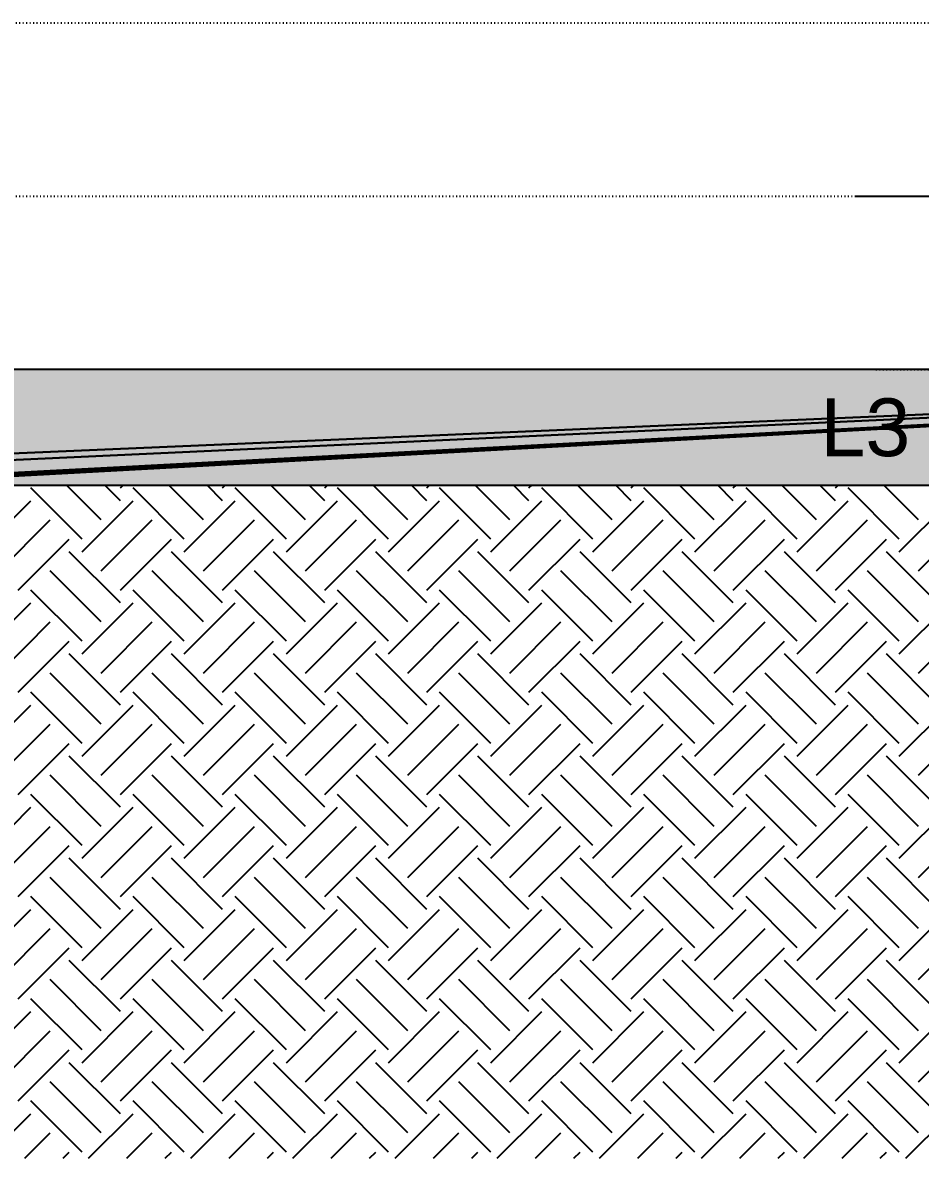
# Model space of a CAD drawing. Extents: x 37185 to 43130, y -8131 to -3926.
# Drawn here: x 40694.9 to 40798.5, y -5183.8 to -5052.9 of the extents above; entities that cross this region are included whole.
import ezdxf

# ---------------------------------------------------------------- set-up
doc = ezdxf.new("R2010")
doc.units = 0
doc.header["$MEASUREMENT"] = 0
doc.linetypes.add('ESTILO_TQS_0002', pattern=[0.4, 0.1, -0.3])
for name, color, linetype in [('47', 15, 'CONTINUOUS'), ('52', 3, 'CONTINUOUS'), ('67', 7, 'CONTINUOUS'), ('74', 2, 'CONTINUOUS'), ('75', 9, 'CONTINUOUS'), ('96', 252, 'CONTINUOUS')]:
    doc.layers.add(name, color=color, linetype=linetype)
doc.styles.add('TQS_ARIAL', font='arial.ttf')

msp = doc.modelspace()

# ---------------------------------------------------------------- linework, layer by layer
at = {"layer": '47', "linetype": 'Continuous'}
for p, q in [((40701.79, -5112.42), (40695.9, -5106.52)), ((40704, -5110.21), (40700, -5106.21)), ((40706.21, -5108), (40704.42, -5106.21)), ((40706.21, -5106.52), (40706.53, -5106.21)), ((40713.58, -5112.42), (40707.68, -5106.52)), ((40715.79, -5110.21), (40711.79, -5106.21)), ((40718, -5108), (40716.21, -5106.21)), ((40718, -5106.52), (40718.31, -5106.21)), ((40725.36, -5112.42), (40719.47, -5106.52)), ((40727.57, -5110.21), (40723.57, -5106.21)), ((40729.78, -5108), (40727.99, -5106.21)), ((40729.78, -5106.52), (40730.1, -5106.21)), ((40737.15, -5112.42), (40731.25, -5106.52)), ((40739.36, -5110.21), (40735.36, -5106.21)), ((40741.57, -5108), (40739.78, -5106.21)), ((40741.57, -5106.52), (40741.88, -5106.21)), ((40748.93, -5112.42), (40743.04, -5106.52)), ((40751.14, -5110.21), (40747.14, -5106.21)), ((40753.35, -5108), (40751.56, -5106.21)), ((40753.35, -5106.52), (40753.67, -5106.21)), ((40760.72, -5112.42), (40754.82, -5106.52)), ((40762.93, -5110.21), (40758.93, -5106.21)), ((40765.14, -5108), (40763.35, -5106.21)), ((40765.14, -5106.52), (40765.45, -5106.21)), ((40772.5, -5112.42), (40766.61, -5106.52)), ((40774.71, -5110.21), (40770.71, -5106.21)), ((40776.92, -5108), (40775.13, -5106.21)), ((40776.92, -5106.52), (40777.24, -5106.21)), ((40784.29, -5112.42), (40778.39, -5106.52)), ((40786.5, -5110.21), (40782.5, -5106.21)), ((40788.71, -5108), (40786.92, -5106.21)), ((40788.71, -5106.52), (40789.02, -5106.21)), ((40796.07, -5112.42), (40790.18, -5106.52)), ((40798.28, -5110.21), (40794.28, -5106.21)), ((40690.01, -5113.89), (40695.9, -5108)), ((40701.79, -5113.89), (40707.68, -5108)), ((40713.58, -5113.89), (40719.47, -5108)), ((40725.36, -5113.89), (40731.25, -5108)), ((40737.15, -5113.89), (40743.04, -5108)), ((40748.93, -5113.89), (40754.82, -5108)), ((40760.72, -5113.89), (40766.61, -5108)), ((40772.5, -5113.89), (40778.39, -5108)), ((40784.29, -5113.89), (40790.18, -5108)), ((40796.07, -5113.89), (40801.97, -5108)), ((40692.22, -5116.1), (40698.11, -5110.21)), ((40704, -5116.1), (40709.89, -5110.21)), ((40715.79, -5116.1), (40721.68, -5110.21)), ((40727.57, -5116.1), (40733.46, -5110.21)), ((40739.36, -5116.1), (40745.25, -5110.21)), ((40751.14, -5116.1), (40757.03, -5110.21)), ((40762.93, -5116.1), (40768.82, -5110.21)), ((40774.71, -5116.1), (40780.6, -5110.21)), ((40786.5, -5116.1), (40792.39, -5110.21)), ((40798.28, -5116.1), (40804.17, -5110.21)), ((40694.43, -5118.31), (40700.32, -5112.42)), ((40706.21, -5118.31), (40712.1, -5112.42)), ((40718, -5118.31), (40723.89, -5112.42)), ((40729.78, -5118.31), (40735.67, -5112.42)), ((40741.57, -5118.31), (40747.46, -5112.42)), ((40753.35, -5118.31), (40759.24, -5112.42)), ((40765.14, -5118.31), (40771.03, -5112.42)), ((40776.92, -5118.31), (40782.81, -5112.42)), ((40788.71, -5118.31), (40794.6, -5112.42)), ((40706.21, -5119.78), (40700.32, -5113.89)), ((40718, -5119.78), (40712.1, -5113.89)), ((40729.78, -5119.78), (40723.89, -5113.89)), ((40741.57, -5119.78), (40735.67, -5113.89)), ((40753.35, -5119.78), (40747.46, -5113.89)), ((40765.14, -5119.78), (40759.24, -5113.89)), ((40776.92, -5119.78), (40771.03, -5113.89)), ((40788.71, -5119.78), (40782.81, -5113.89)), ((40800.49, -5119.78), (40794.6, -5113.89)), ((40704, -5121.99), (40698.11, -5116.1)), ((40715.79, -5121.99), (40709.89, -5116.1)), ((40727.57, -5121.99), (40721.68, -5116.1)), ((40739.36, -5121.99), (40733.46, -5116.1)), ((40751.14, -5121.99), (40745.25, -5116.1)), ((40762.93, -5121.99), (40757.03, -5116.1)), ((40774.71, -5121.99), (40768.82, -5116.1)), ((40786.5, -5121.99), (40780.6, -5116.1)), ((40798.28, -5121.99), (40792.39, -5116.1)), ((40701.79, -5124.2), (40695.9, -5118.31)), ((40713.58, -5124.2), (40707.68, -5118.31)), ((40725.36, -5124.2), (40719.47, -5118.31)), ((40737.15, -5124.2), (40731.25, -5118.31)), ((40748.93, -5124.2), (40743.04, -5118.31)), ((40760.72, -5124.2), (40754.82, -5118.31)), ((40772.5, -5124.2), (40766.61, -5118.31)), ((40784.29, -5124.2), (40778.39, -5118.31)), ((40796.07, -5124.2), (40790.18, -5118.31)), ((40690.01, -5125.67), (40695.9, -5119.78)), ((40701.79, -5125.67), (40707.68, -5119.78)), ((40713.58, -5125.67), (40719.47, -5119.78)), ((40725.36, -5125.67), (40731.25, -5119.78)), ((40737.15, -5125.67), (40743.04, -5119.78)), ((40748.93, -5125.67), (40754.82, -5119.78)), ((40760.72, -5125.67), (40766.61, -5119.78)), ((40772.5, -5125.67), (40778.39, -5119.78)), ((40784.29, -5125.67), (40790.18, -5119.78)), ((40796.07, -5125.67), (40801.97, -5119.78)), ((40692.22, -5127.88), (40698.11, -5121.99)), ((40704, -5127.88), (40709.89, -5121.99)), ((40715.79, -5127.88), (40721.68, -5121.99)), ((40727.57, -5127.88), (40733.46, -5121.99)), ((40739.36, -5127.88), (40745.25, -5121.99)), ((40751.14, -5127.88), (40757.03, -5121.99)), ((40762.93, -5127.88), (40768.82, -5121.99)), ((40774.71, -5127.88), (40780.6, -5121.99)), ((40786.5, -5127.88), (40792.39, -5121.99)), ((40798.28, -5127.88), (40804.17, -5121.99)), ((40694.43, -5130.09), (40700.32, -5124.2)), ((40706.21, -5130.09), (40712.1, -5124.2)), ((40718, -5130.09), (40723.89, -5124.2)), ((40729.78, -5130.09), (40735.67, -5124.2)), ((40741.57, -5130.09), (40747.46, -5124.2)), ((40753.35, -5130.09), (40759.24, -5124.2)), ((40765.14, -5130.09), (40771.03, -5124.2)), ((40776.92, -5130.09), (40782.81, -5124.2)), ((40788.71, -5130.09), (40794.6, -5124.2)), ((40706.21, -5131.57), (40700.32, -5125.67)), ((40718, -5131.57), (40712.1, -5125.67)), ((40729.78, -5131.57), (40723.89, -5125.67)), ((40741.57, -5131.57), (40735.67, -5125.67)), ((40753.35, -5131.57), (40747.46, -5125.67)), ((40765.14, -5131.57), (40759.24, -5125.67)), ((40776.92, -5131.57), (40771.03, -5125.67)), ((40788.71, -5131.57), (40782.81, -5125.67)), ((40800.49, -5131.57), (40794.6, -5125.67)), ((40704, -5133.78), (40698.11, -5127.88)), ((40715.79, -5133.78), (40709.89, -5127.88)), ((40727.57, -5133.78), (40721.68, -5127.88)), ((40739.36, -5133.78), (40733.46, -5127.88)), ((40751.14, -5133.78), (40745.25, -5127.88)), ((40762.93, -5133.78), (40757.03, -5127.88)), ((40774.71, -5133.78), (40768.82, -5127.88)), ((40786.5, -5133.78), (40780.6, -5127.88)), ((40798.28, -5133.78), (40792.39, -5127.88)), ((40701.79, -5135.99), (40695.9, -5130.09)), ((40713.58, -5135.99), (40707.68, -5130.09)), ((40725.36, -5135.99), (40719.47, -5130.09)), ((40737.15, -5135.99), (40731.25, -5130.09)), ((40748.93, -5135.99), (40743.04, -5130.09)), ((40760.72, -5135.99), (40754.82, -5130.09)), ((40772.5, -5135.99), (40766.61, -5130.09)), ((40784.29, -5135.99), (40778.39, -5130.09)), ((40796.07, -5135.99), (40790.18, -5130.09)), ((40693.65, -5133.82), (40695.9, -5131.57)), ((40701.79, -5137.46), (40707.68, -5131.57)), ((40713.58, -5137.46), (40719.47, -5131.57)), ((40725.36, -5137.46), (40731.25, -5131.57)), ((40737.15, -5137.46), (40743.04, -5131.57)), ((40748.93, -5137.46), (40754.82, -5131.57)), ((40760.72, -5137.46), (40766.61, -5131.57)), ((40772.5, -5137.46), (40778.39, -5131.57)), ((40784.29, -5137.46), (40790.18, -5131.57)), ((40796.07, -5137.46), (40801.97, -5131.57)), ((40693.65, -5138.23), (40698.11, -5133.78)), ((40704, -5139.67), (40709.89, -5133.78)), ((40715.79, -5139.67), (40721.68, -5133.78)), ((40727.57, -5139.67), (40733.46, -5133.78)), ((40739.36, -5139.67), (40745.25, -5133.78)), ((40751.14, -5139.67), (40757.03, -5133.78)), ((40762.93, -5139.67), (40768.82, -5133.78)), ((40774.71, -5139.67), (40780.6, -5133.78)), ((40786.5, -5139.67), (40792.39, -5133.78)), ((40798.28, -5139.67), (40804.17, -5133.78)), ((40694.43, -5141.88), (40700.32, -5135.99)), ((40706.21, -5141.88), (40712.1, -5135.99)), ((40718, -5141.88), (40723.89, -5135.99)), ((40729.78, -5141.88), (40735.67, -5135.99)), ((40741.57, -5141.88), (40747.46, -5135.99)), ((40753.35, -5141.88), (40759.24, -5135.99)), ((40765.14, -5141.88), (40771.03, -5135.99)), ((40776.92, -5141.88), (40782.81, -5135.99)), ((40788.71, -5141.88), (40794.6, -5135.99)), ((40706.21, -5143.35), (40700.32, -5137.46)), ((40718, -5143.35), (40712.1, -5137.46)), ((40729.78, -5143.35), (40723.89, -5137.46)), ((40741.57, -5143.35), (40735.67, -5137.46)), ((40753.35, -5143.35), (40747.46, -5137.46)), ((40765.14, -5143.35), (40759.24, -5137.46)), ((40776.92, -5143.35), (40771.03, -5137.46)), ((40788.71, -5143.35), (40782.81, -5137.46)), ((40800.49, -5143.35), (40794.6, -5137.46)), ((40704, -5145.56), (40698.11, -5139.67)), ((40715.79, -5145.56), (40709.89, -5139.67)), ((40727.57, -5145.56), (40721.68, -5139.67)), ((40739.36, -5145.56), (40733.46, -5139.67)), ((40751.14, -5145.56), (40745.25, -5139.67)), ((40762.93, -5145.56), (40757.03, -5139.67)), ((40774.71, -5145.56), (40768.82, -5139.67)), ((40786.5, -5145.56), (40780.6, -5139.67)), ((40798.28, -5145.56), (40792.39, -5139.67)), ((40701.79, -5147.77), (40695.9, -5141.88)), ((40713.58, -5147.77), (40707.68, -5141.88)), ((40725.36, -5147.77), (40719.47, -5141.88)), ((40737.15, -5147.77), (40731.25, -5141.88)), ((40748.93, -5147.77), (40743.04, -5141.88)), ((40760.72, -5147.77), (40754.82, -5141.88)), ((40772.5, -5147.77), (40766.61, -5141.88)), ((40784.29, -5147.77), (40778.39, -5141.88)), ((40796.07, -5147.77), (40790.18, -5141.88)), ((40693.65, -5145.6), (40695.9, -5143.35)), ((40701.79, -5149.24), (40707.68, -5143.35)), ((40713.58, -5149.24), (40719.47, -5143.35)), ((40725.36, -5149.24), (40731.25, -5143.35)), ((40737.15, -5149.24), (40743.04, -5143.35)), ((40748.93, -5149.24), (40754.82, -5143.35)), ((40760.72, -5149.24), (40766.61, -5143.35)), ((40772.5, -5149.24), (40778.39, -5143.35)), ((40784.29, -5149.24), (40790.18, -5143.35)), ((40796.07, -5149.24), (40801.97, -5143.35)), ((40693.65, -5150.02), (40698.11, -5145.56)), ((40704, -5151.45), (40709.89, -5145.56)), ((40715.79, -5151.45), (40721.68, -5145.56)), ((40727.57, -5151.45), (40733.46, -5145.56)), ((40739.36, -5151.45), (40745.25, -5145.56)), ((40751.14, -5151.45), (40757.03, -5145.56)), ((40762.93, -5151.45), (40768.82, -5145.56)), ((40774.71, -5151.45), (40780.6, -5145.56)), ((40786.5, -5151.45), (40792.39, -5145.56)), ((40694.43, -5153.66), (40700.32, -5147.77)), ((40706.21, -5153.66), (40712.1, -5147.77)), ((40718, -5153.66), (40723.89, -5147.77)), ((40729.78, -5153.66), (40735.67, -5147.77)), ((40741.57, -5153.66), (40747.46, -5147.77)), ((40753.35, -5153.66), (40759.24, -5147.77)), ((40765.14, -5153.66), (40771.03, -5147.77)), ((40776.92, -5153.66), (40782.81, -5147.77)), ((40788.71, -5153.66), (40794.6, -5147.77)), ((40798.28, -5151.45), (40801.38, -5148.35)), ((40706.21, -5155.14), (40700.32, -5149.24)), ((40718, -5155.14), (40712.1, -5149.24)), ((40729.78, -5155.14), (40723.89, -5149.24)), ((40741.57, -5155.14), (40735.67, -5149.24)), ((40753.35, -5155.14), (40747.46, -5149.24)), ((40765.14, -5155.14), (40759.24, -5149.24)), ((40776.92, -5155.14), (40771.03, -5149.24)), ((40788.71, -5155.14), (40782.81, -5149.24)), ((40800.49, -5155.14), (40794.6, -5149.24)), ((40704, -5157.35), (40698.11, -5151.45)), ((40715.79, -5157.35), (40709.89, -5151.45)), ((40727.57, -5157.35), (40721.68, -5151.45)), ((40739.36, -5157.35), (40733.46, -5151.45)), ((40751.14, -5157.35), (40745.25, -5151.45)), ((40762.93, -5157.35), (40757.03, -5151.45)), ((40774.71, -5157.35), (40768.82, -5151.45)), ((40786.5, -5157.35), (40780.6, -5151.45)), ((40798.28, -5157.35), (40792.39, -5151.45)), ((40701.79, -5159.56), (40695.9, -5153.66)), ((40713.58, -5159.56), (40707.68, -5153.66)), ((40725.36, -5159.56), (40719.47, -5153.66)), ((40737.15, -5159.56), (40731.25, -5153.66)), ((40748.93, -5159.56), (40743.04, -5153.66)), ((40760.72, -5159.56), (40754.82, -5153.66)), ((40772.5, -5159.56), (40766.61, -5153.66)), ((40784.29, -5159.56), (40778.39, -5153.66)), ((40796.07, -5159.56), (40790.18, -5153.66)), ((40690.01, -5161.03), (40695.9, -5155.14)), ((40701.79, -5161.03), (40707.68, -5155.14)), ((40713.58, -5161.03), (40719.47, -5155.14)), ((40725.36, -5161.03), (40731.25, -5155.14)), ((40737.15, -5161.03), (40743.04, -5155.14)), ((40748.93, -5161.03), (40754.82, -5155.14)), ((40760.72, -5161.03), (40766.61, -5155.14)), ((40772.5, -5161.03), (40778.39, -5155.14)), ((40784.29, -5161.03), (40790.18, -5155.14)), ((40796.07, -5161.03), (40801.38, -5155.72)), ((40692.22, -5163.24), (40698.11, -5157.35)), ((40704, -5163.24), (40709.89, -5157.35)), ((40715.79, -5163.24), (40721.68, -5157.35)), ((40727.57, -5163.24), (40733.46, -5157.35)), ((40739.36, -5163.24), (40745.25, -5157.35)), ((40751.14, -5163.24), (40757.03, -5157.35)), ((40762.93, -5163.24), (40768.82, -5157.35)), ((40774.71, -5163.24), (40780.6, -5157.35)), ((40786.5, -5163.24), (40792.39, -5157.35)), ((40694.43, -5165.45), (40700.32, -5159.56)), ((40706.21, -5165.45), (40712.1, -5159.56)), ((40718, -5165.45), (40723.89, -5159.56)), ((40729.78, -5165.45), (40735.67, -5159.56)), ((40741.57, -5165.45), (40747.46, -5159.56)), ((40753.35, -5165.45), (40759.24, -5159.56)), ((40765.14, -5165.45), (40771.03, -5159.56)), ((40776.92, -5165.45), (40782.81, -5159.56)), ((40788.71, -5165.45), (40794.6, -5159.56)), ((40798.28, -5163.24), (40801.38, -5160.14)), ((40706.21, -5166.92), (40700.32, -5161.03)), ((40718, -5166.92), (40712.1, -5161.03)), ((40729.78, -5166.92), (40723.89, -5161.03)), ((40741.57, -5166.92), (40735.67, -5161.03)), ((40753.35, -5166.92), (40747.46, -5161.03)), ((40765.14, -5166.92), (40759.24, -5161.03)), ((40776.92, -5166.92), (40771.03, -5161.03)), ((40788.71, -5166.92), (40782.81, -5161.03)), ((40800.49, -5166.92), (40794.6, -5161.03)), ((40704, -5169.13), (40698.11, -5163.24)), ((40715.79, -5169.13), (40709.89, -5163.24)), ((40727.57, -5169.13), (40721.68, -5163.24)), ((40739.36, -5169.13), (40733.46, -5163.24)), ((40751.14, -5169.13), (40745.25, -5163.24)), ((40762.93, -5169.13), (40757.03, -5163.24)), ((40774.71, -5169.13), (40768.82, -5163.24)), ((40786.5, -5169.13), (40780.6, -5163.24)), ((40798.28, -5169.13), (40792.39, -5163.24)), ((40701.79, -5171.34), (40695.9, -5165.45)), ((40713.58, -5171.34), (40707.68, -5165.45)), ((40725.36, -5171.34), (40719.47, -5165.45)), ((40737.15, -5171.34), (40731.25, -5165.45)), ((40748.93, -5171.34), (40743.04, -5165.45)), ((40760.72, -5171.34), (40754.82, -5165.45)), ((40772.5, -5171.34), (40766.61, -5165.45)), ((40784.29, -5171.34), (40778.39, -5165.45)), ((40796.07, -5171.34), (40790.18, -5165.45)), ((40690.01, -5172.82), (40695.9, -5166.92)), ((40701.79, -5172.82), (40707.68, -5166.92)), ((40713.58, -5172.82), (40719.47, -5166.92)), ((40725.36, -5172.82), (40731.25, -5166.92)), ((40737.15, -5172.82), (40743.04, -5166.92)), ((40748.93, -5172.82), (40754.82, -5166.92)), ((40760.72, -5172.82), (40766.61, -5166.92)), ((40772.5, -5172.82), (40778.39, -5166.92)), ((40784.29, -5172.82), (40790.18, -5166.92)), ((40796.07, -5172.82), (40801.97, -5166.92)), ((40692.22, -5175.02), (40698.11, -5169.13)), ((40704, -5175.02), (40709.89, -5169.13)), ((40715.79, -5175.02), (40721.68, -5169.13)), ((40727.57, -5175.02), (40733.46, -5169.13)), ((40739.36, -5175.02), (40745.25, -5169.13)), ((40751.14, -5175.02), (40757.03, -5169.13)), ((40762.93, -5175.02), (40768.82, -5169.13)), ((40774.71, -5175.02), (40780.6, -5169.13)), ((40786.5, -5175.02), (40792.39, -5169.13)), ((40798.28, -5175.02), (40804.17, -5169.13)), ((40694.43, -5177.23), (40700.32, -5171.34)), ((40706.21, -5177.23), (40712.1, -5171.34)), ((40718, -5177.23), (40723.89, -5171.34)), ((40729.78, -5177.23), (40735.67, -5171.34)), ((40741.57, -5177.23), (40747.46, -5171.34)), ((40753.35, -5177.23), (40759.24, -5171.34)), ((40765.14, -5177.23), (40771.03, -5171.34)), ((40776.92, -5177.23), (40782.81, -5171.34)), ((40788.71, -5177.23), (40794.6, -5171.34)), ((40706.21, -5178.71), (40700.32, -5172.82)), ((40718, -5178.71), (40712.1, -5172.82)), ((40729.78, -5178.71), (40723.89, -5172.82)), ((40741.57, -5178.71), (40735.67, -5172.82)), ((40753.35, -5178.71), (40747.46, -5172.82)), ((40765.14, -5178.71), (40759.24, -5172.82)), ((40776.92, -5178.71), (40771.03, -5172.82)), ((40788.71, -5178.71), (40782.81, -5172.82)), ((40800.49, -5178.71), (40794.6, -5172.82)), ((40704, -5180.92), (40698.11, -5175.02)), ((40715.79, -5180.92), (40709.89, -5175.02)), ((40727.57, -5180.92), (40721.68, -5175.02)), ((40739.36, -5180.92), (40733.46, -5175.02)), ((40751.14, -5180.92), (40745.25, -5175.02)), ((40762.93, -5180.92), (40757.03, -5175.02)), ((40774.71, -5180.92), (40768.82, -5175.02)), ((40786.5, -5180.92), (40780.6, -5175.02)), ((40798.28, -5180.92), (40792.39, -5175.02)), ((40701.79, -5183.13), (40695.9, -5177.23)), ((40713.58, -5183.13), (40707.68, -5177.23)), ((40725.36, -5183.13), (40719.47, -5177.23)), ((40737.15, -5183.13), (40731.25, -5177.23)), ((40748.93, -5183.13), (40743.04, -5177.23)), ((40760.72, -5183.13), (40754.82, -5177.23)), ((40772.5, -5183.13), (40766.61, -5177.23)), ((40784.29, -5183.13), (40778.39, -5177.23)), ((40796.07, -5183.13), (40790.18, -5177.23)), ((40690.76, -5183.85), (40695.9, -5178.71)), ((40702.55, -5183.85), (40707.68, -5178.71)), ((40714.33, -5183.85), (40719.47, -5178.71)), ((40726.12, -5183.85), (40731.25, -5178.71)), ((40737.9, -5183.85), (40743.04, -5178.71)), ((40749.69, -5183.85), (40754.82, -5178.71)), ((40761.47, -5183.85), (40766.61, -5178.71)), ((40773.26, -5183.85), (40778.39, -5178.71)), ((40785.04, -5183.85), (40790.18, -5178.71)), ((40796.83, -5183.85), (40801.97, -5178.71)), ((40695.18, -5183.85), (40698.11, -5180.92)), ((40706.97, -5183.85), (40709.89, -5180.92)), ((40718.75, -5183.85), (40721.68, -5180.92)), ((40730.54, -5183.85), (40733.46, -5180.92)), ((40742.32, -5183.85), (40745.25, -5180.92)), ((40754.11, -5183.85), (40757.03, -5180.92)), ((40765.89, -5183.85), (40768.82, -5180.92)), ((40777.68, -5183.85), (40780.6, -5180.92)), ((40789.46, -5183.85), (40792.39, -5180.92)), ((40695.14, -5183.85), (40695.14, -5183.85)), ((40699.56, -5183.85), (40699.56, -5183.85)), ((40699.6, -5183.85), (40700.32, -5183.13)), ((40702.51, -5183.85), (40702.51, -5183.85)), ((40706.93, -5183.85), (40706.93, -5183.85)), ((40711.35, -5183.85), (40711.35, -5183.85)), ((40711.38, -5183.85), (40712.1, -5183.13)), ((40714.3, -5183.85), (40714.3, -5183.85)), ((40718.71, -5183.85), (40718.71, -5183.85)), ((40723.13, -5183.85), (40723.13, -5183.85)), ((40723.17, -5183.85), (40723.89, -5183.13)), ((40726.08, -5183.85), (40726.08, -5183.85)), ((40730.5, -5183.85), (40730.5, -5183.85)), ((40734.92, -5183.85), (40734.92, -5183.85)), ((40734.96, -5183.85), (40735.67, -5183.13)), ((40737.87, -5183.85), (40737.87, -5183.85)), ((40742.29, -5183.85), (40742.29, -5183.85)), ((40746.7, -5183.85), (40746.7, -5183.85)), ((40746.74, -5183.85), (40747.46, -5183.13)), ((40749.65, -5183.85), (40749.65, -5183.85)), ((40754.07, -5183.85), (40754.07, -5183.85)), ((40758.49, -5183.85), (40758.49, -5183.85)), ((40758.53, -5183.85), (40759.24, -5183.13)), ((40761.44, -5183.85), (40761.44, -5183.85)), ((40765.86, -5183.85), (40765.86, -5183.85)), ((40770.27, -5183.85), (40770.27, -5183.85)), ((40770.31, -5183.85), (40771.03, -5183.13)), ((40773.22, -5183.85), (40773.22, -5183.85)), ((40777.64, -5183.85), (40777.64, -5183.85)), ((40782.06, -5183.85), (40782.06, -5183.85)), ((40782.1, -5183.85), (40782.81, -5183.13)), ((40785.01, -5183.85), (40785.01, -5183.85)), ((40789.43, -5183.85), (40789.43, -5183.85)), ((40793.85, -5183.85), (40793.85, -5183.85)), ((40793.88, -5183.85), (40794.6, -5183.13)), ((40796.79, -5183.85), (40796.79, -5183.85))]:
    msp.add_line(p, q, dxfattribs=at)
at = {"layer": '52', "linetype": 'Continuous'}
for points in [[(40920.65, -5092.87), (40920.09, -5092.87), (40666.65, -5092.87)], [(40666.65, -5106.21), (40668.02, -5106.21), (40671.34, -5106.21), (40674.66, -5106.21), (40863.29, -5106.21), (40885.34, -5106.21), (40890.3, -5106.21), (40900.23, -5106.21), (40920.09, -5106.21), (40920.65, -5106.21)]]:
    msp.add_lwpolyline(points, dxfattribs=at)
at = {"layer": '67', "linetype": 'ESTILO_TQS_0002'}
for p, q in [((40217.75, -5052.87), (42548.32, -5052.87)), ((40217.75, -5072.87), (42548.32, -5072.87)), ((40793.37, -5092.87), (42548.32, -5092.87))]:
    msp.add_line(p, q, dxfattribs=at)
at = {"layer": '75', "linetype": 'Continuous'}
for p, q in [((40782.61, -5072.87), (40782.61, -5072.87)), ((40790.94, -5072.87), (40843.68, -5072.87)), ((40793.37, -5092.87), (40793.37, -5092.87))]:
    msp.add_line(p, q, dxfattribs=at)
at = {"layer": '96', "linetype": 'Continuous'}
for points in [[(40920.09, -5092.87), (40666.65, -5092.87), (40666.65, -5103.7), (40920.09, -5092.87)], [(40920.09, -5092.87), (40666.65, -5103.7), (40666.65, -5104.55), (40920.09, -5092.87)], [(40920.09, -5092.87), (40666.65, -5104.55), (40666.65, -5106.21), (40920.09, -5092.87)], [(40920.09, -5092.87), (40666.65, -5106.21), (40668.02, -5106.21), (40920.09, -5092.87)], [(40920.09, -5092.87), (40668.02, -5106.21), (40671.34, -5106.21), (40920.09, -5092.87)], [(40920.09, -5092.87), (40671.34, -5106.21), (40674.66, -5106.21), (40920.09, -5092.87)], [(40920.09, -5092.87), (40674.66, -5106.21), (40863.29, -5106.21), (40920.09, -5092.87)]]:
    msp.add_lwpolyline(points, dxfattribs=at)
for points in [[(40920.09, -5092.87), (40666.65, -5092.87), (40666.65, -5103.7)], [(40920.09, -5092.87), (40666.65, -5103.7), (40920.09, -5092.87)], [(40920.09, -5092.87), (40666.65, -5103.7), (40666.65, -5104.55)], [(40920.09, -5092.87), (40666.65, -5104.55), (40920.09, -5092.87)], [(40920.09, -5092.87), (40666.65, -5104.55), (40666.65, -5106.21)], [(40920.09, -5092.87), (40666.65, -5106.21), (40920.09, -5092.87)], [(40920.09, -5092.87), (40666.65, -5106.21), (40668.02, -5106.21)], [(40920.09, -5092.87), (40668.02, -5106.21), (40920.09, -5092.87)], [(40920.09, -5092.87), (40668.02, -5106.21), (40671.34, -5106.21)], [(40920.09, -5092.87), (40671.34, -5106.21), (40920.09, -5092.87)], [(40920.09, -5092.87), (40671.34, -5106.21), (40674.66, -5106.21)], [(40920.09, -5092.87), (40674.66, -5106.21), (40920.09, -5092.87)], [(40920.09, -5092.87), (40674.66, -5106.21), (40863.29, -5106.21)]]:
    msp.add_solid(points, dxfattribs=at)

# ---------------------------------------------------------------- texts
at = {"layer": '74', "linetype": 'Continuous', "style": 'TQS_ARIAL'}
msp.add_text('L3', height=6.667, dxfattribs=at).set_placement((40786.98, -5102.87))

doc.saveas('drawing.dxf')
